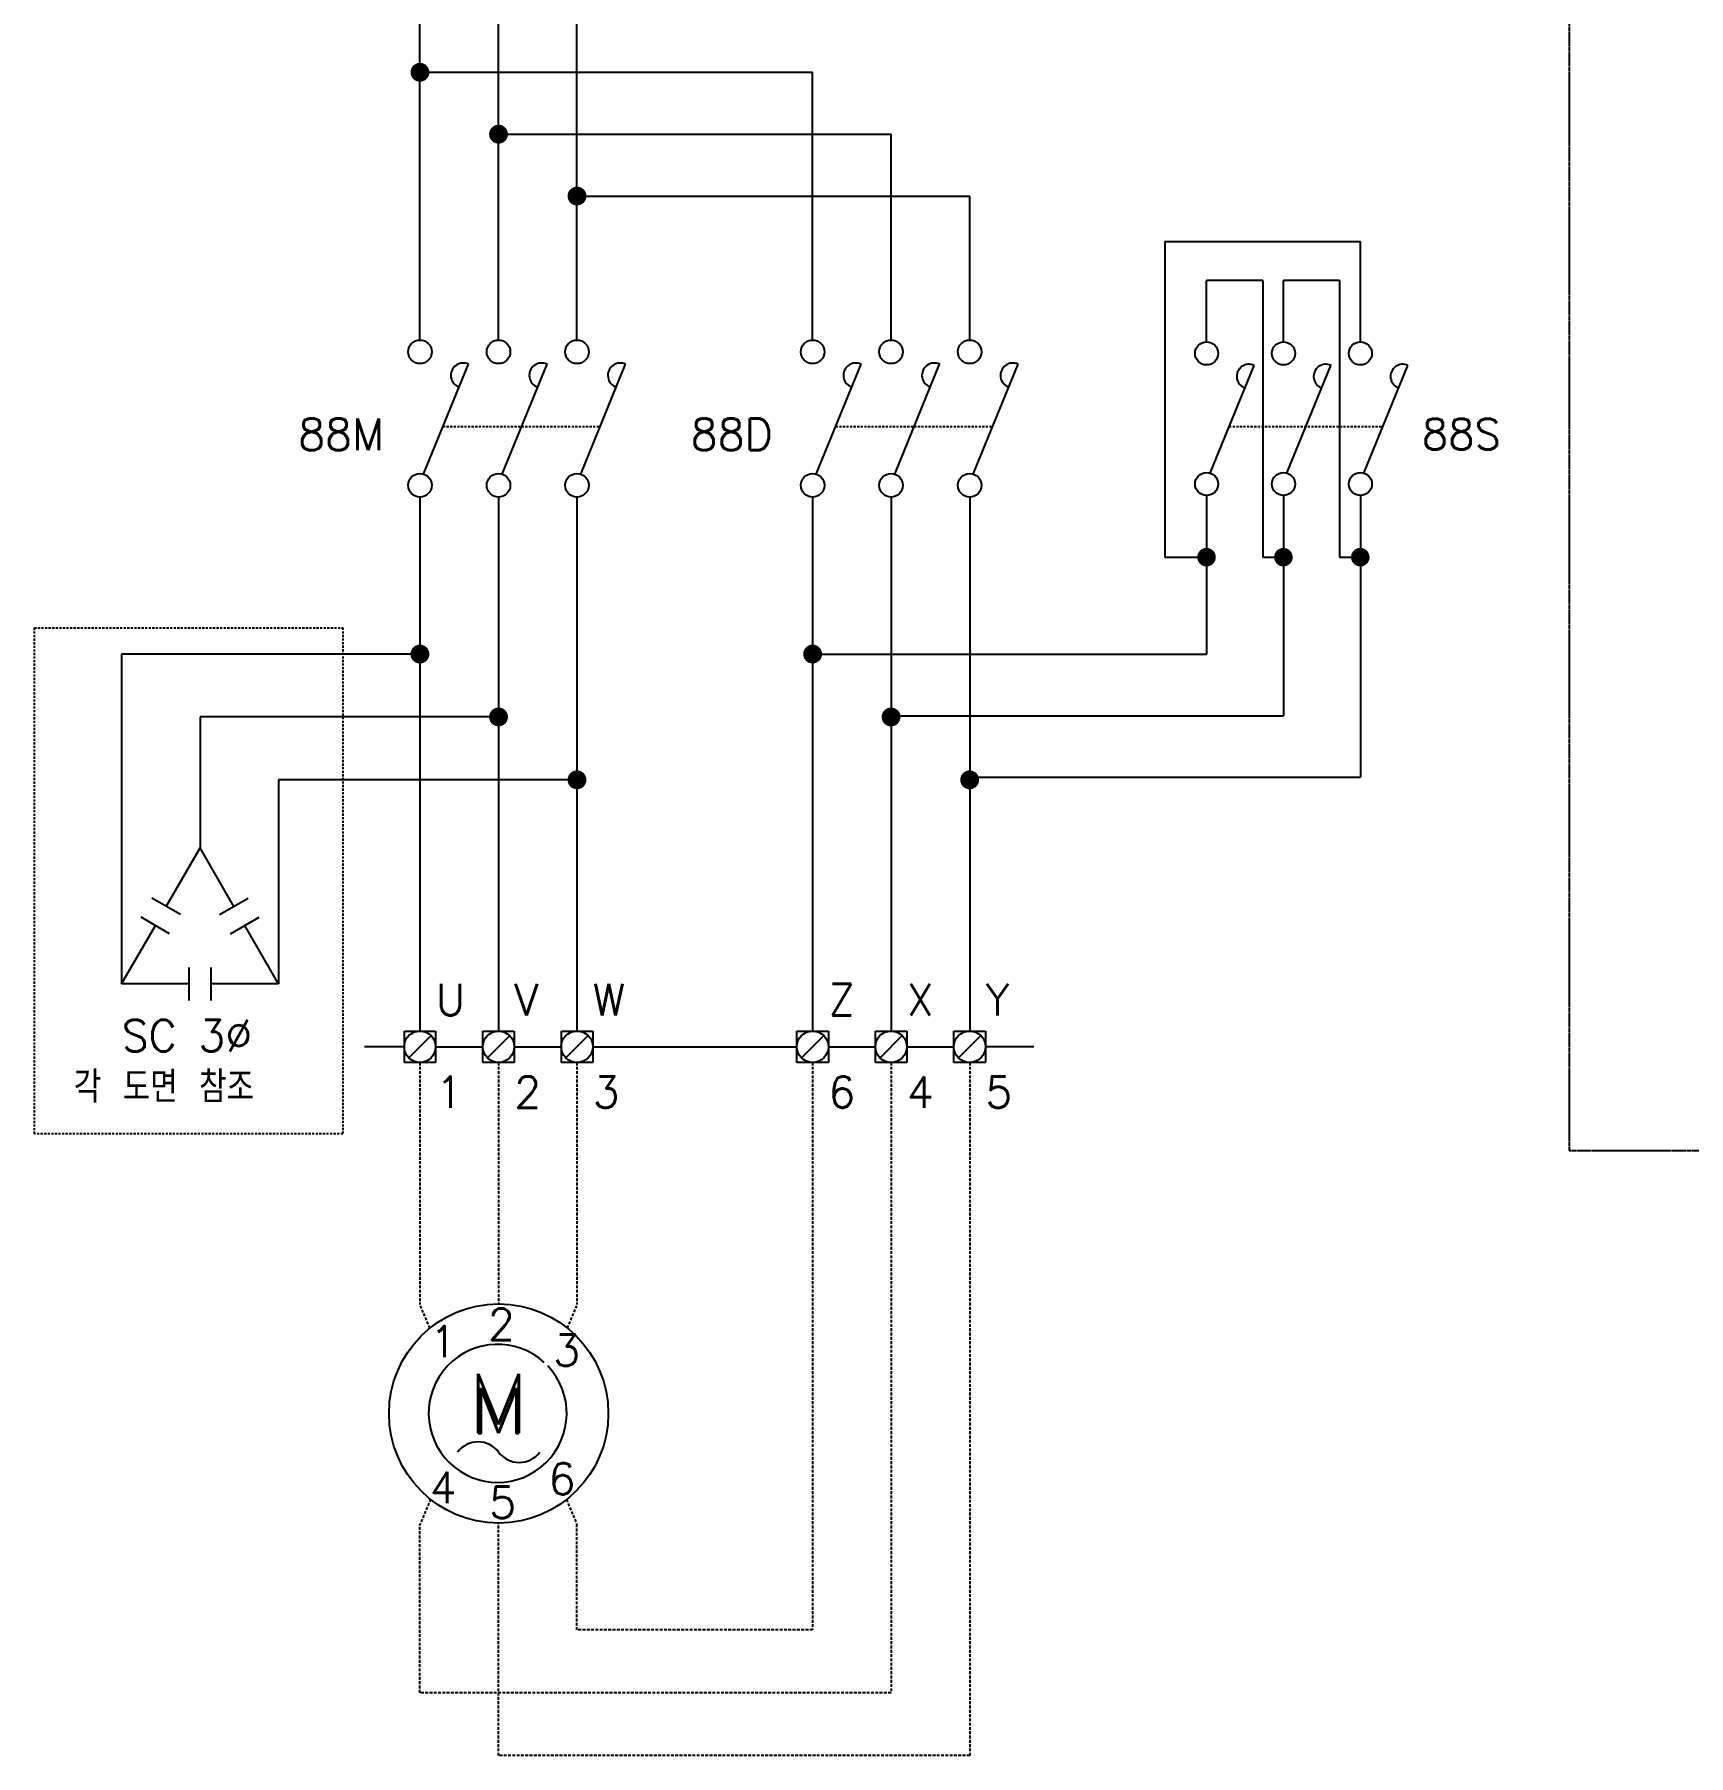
# Model space of a CAD drawing. Header units: millimetres. Extents: x 60229 to 91621, y 21923 to 36546.
# Drawn here: x 86137 to 87294, y 22662 to 23866 of the extents above; entities that cross this region are included whole.
import ezdxf
from ezdxf.enums import TextEntityAlignment as Align

# ---------------------------------------------------------------- set-up
doc = ezdxf.new("R2010")
doc.units = ezdxf.units.MM
for name, pattern in [('CENTER', [2, 1.25, -0.25, 0.25, -0.25]), ('HIDDEN', [2.5, 1.5, -1]), ('HIDDEN2', [3, 2, -1])]:
    doc.linetypes.add(name, pattern=pattern)
doc.styles.add('ROMAND', font='romand')
doc.styles.add('ROMANS', font='romans.shx', dxfattribs={"bigfont": 'fhg.shx'})

msp = doc.modelspace()

# ---------------------------------------------------------------- linework, layer by layer
at = {"color": 3, "linetype": 'CENTER', "lineweight": -2}
for p, q in [((87210.7, 24943.4), (87210.7, 23085.3)), ((87210.7, 23085.3), (91484.3, 23085.3))]:
    msp.add_line(p, q, dxfattribs=at)
at = {"color": 7, "lineweight": -2}
for p, q in [((86406.5, 23652.4), (86406.5, 24112.1)), ((86406.5, 23652.4), (86406.5, 24111.9)), ((86406.5, 23652.4), (86406.5, 24111.9)), ((86461.5, 23652.4), (86461.5, 24111.9)), ((86516.4, 23652.4), (86516.4, 24111.9)), ((86516.4, 23652.4), (86516.4, 24111.9)), ((86516.4, 23652.4), (86516.4, 24111.9)), ((86681.3, 23652.4), (86681.3, 23839.7)), ((86736.2, 23652.4), (86736.2, 23796.4)), ((86791.2, 23652.4), (86791.2, 23753.1)), ((87064.6, 23651.1), (87064.6, 23721.3)), ((86957, 23651.1), (86957, 23694.1)), ((87010.8, 23651.1), (87010.8, 23694.1)), ((86406.5, 23542.5), (86406.5, 23168.8)), ((86461.5, 23542.5), (86461.5, 23168.8)), ((86516.4, 23542.5), (86516.4, 23168.8)), ((86681.3, 23542.5), (86681.3, 23168.8)), ((86736.2, 23542.5), (86736.2, 23168.8)), ((86791.2, 23542.5), (86791.2, 23168.8)), ((86957, 23543.5), (86957, 23432.6)), ((87010.8, 23543.5), (87010.8, 23389.5)), ((87064.6, 23543.5), (87064.6, 23346.5)), ((86197.7, 23432.6), (86197.7, 23201.8)), ((86681.3, 23432.6), (86957, 23432.6)), ((86252.7, 23388.6), (86252.7, 23297)), ((86735.1, 23389.5), (87010.8, 23389.5)), ((86307.6, 23344.6), (86307.6, 23201.8)), ((86788.9, 23346.5), (87064.6, 23346.5))]:
    msp.add_line(p, q, dxfattribs=at)
at = {"lineweight": -2}
for p, q in [((86406.5, 23839.7), (86681.3, 23839.7)), ((86461.5, 23796.4), (86736.2, 23796.4)), ((86516.4, 23753.1), (86791.2, 23753.1)), ((86927.8, 23721.3), (87064.6, 23721.3)), ((86409.1, 23558.5), (86440.5, 23635.5)), ((86464, 23558.5), (86495.5, 23635.5)), ((86519, 23558.5), (86550.4, 23635.5)), ((86683.8, 23558.5), (86715.3, 23635.5)), ((86738.8, 23558.5), (86770.2, 23635.5)), ((86793.7, 23558.5), (86825.2, 23635.5)), ((86959.4, 23559.2), (86990.2, 23634.6)), ((87013.2, 23559.2), (87044, 23634.6)), ((87067.1, 23559.2), (87097.9, 23634.6)), ((86406.5, 23432.6), (86197.7, 23432.6)), ((86461.5, 23388.6), (86252.7, 23388.6)), ((86516.4, 23344.6), (86307.6, 23344.6)), ((86229, 23256), (86252.7, 23297)), ((86276.3, 23256), (86252.7, 23297)), ((86239, 23250.3), (86219, 23261.8)), ((86266.3, 23250.3), (86286.3, 23261.8)), ((86231.3, 23236.9), (86211.4, 23248.5)), ((86274, 23236.9), (86294, 23248.5)), ((86197.7, 23201.8), (86221.4, 23242.7)), ((86307.6, 23201.8), (86284, 23242.7)), ((86245, 23190.2), (86245, 23213.3)), ((86260.4, 23190.2), (86260.4, 23213.3)), ((86245, 23201.8), (86197.7, 23201.8)), ((86307.6, 23201.8), (86260.4, 23201.8))]:
    msp.add_line(p, q, dxfattribs=at)
at = {"linetype": 'Continuous', "lineweight": -2}
for p, q in [((86927.8, 23721.3), (86927.8, 23500.4)), ((86996.3, 23694.1), (86957, 23694.1)), ((86996.3, 23694.1), (86996.3, 23500.4)), ((87050.1, 23694.1), (87010.8, 23694.1)), ((87050.1, 23694.1), (87050.1, 23500.4)), ((86927.8, 23500.4), (86957, 23500.4)), ((86996.3, 23500.4), (87010.8, 23500.4)), ((87050.1, 23500.4), (87064.6, 23500.4))]:
    msp.add_line(p, q, dxfattribs=at)
at = {"color": 3, "linetype": 'HIDDEN', "lineweight": -2}
for p, q in [((86422.7, 23591.9), (86532.6, 23591.9)), ((86697.5, 23591.9), (86807.4, 23591.9)), ((86972.8, 23591.9), (87080.4, 23591.9))]:
    msp.add_line(p, q, dxfattribs=at)
at = {"color": 3, "lineweight": -2}
for p, q in [((86395.6, 23168.8), (86417.5, 23168.8)), ((86395.6, 23146.8), (86395.6, 23168.8)), ((86414.3, 23165.6), (86398.8, 23150)), ((86417.5, 23168.8), (86417.5, 23146.8)), ((86450.5, 23146.8), (86450.5, 23168.8)), ((86450.5, 23168.8), (86472.5, 23168.8)), ((86469.3, 23165.6), (86453.7, 23150)), ((86472.5, 23168.8), (86472.5, 23146.8)), ((86505.5, 23146.8), (86505.5, 23168.8)), ((86505.5, 23168.8), (86527.4, 23168.8)), ((86524.2, 23165.6), (86508.7, 23150)), ((86527.4, 23168.8), (86527.4, 23146.8)), ((86670.3, 23146.8), (86670.3, 23168.8)), ((86670.3, 23168.8), (86692.3, 23168.8)), ((86689.1, 23165.6), (86673.5, 23150)), ((86692.3, 23168.8), (86692.3, 23146.8)), ((86725.3, 23146.8), (86725.3, 23168.8)), ((86725.3, 23168.8), (86747.2, 23168.8)), ((86744, 23165.6), (86728.5, 23150)), ((86747.2, 23168.8), (86747.2, 23146.8)), ((86780.2, 23168.8), (86802.2, 23168.8)), ((86780.2, 23146.8), (86780.2, 23168.8)), ((86799, 23165.6), (86783.4, 23150)), ((86802.2, 23168.8), (86802.2, 23146.8)), ((86395.6, 23157.8), (86367.7, 23157.8)), ((86417.5, 23157.8), (86450.5, 23157.8)), ((86472.5, 23157.8), (86505.5, 23157.8)), ((86527.4, 23157.8), (86670.3, 23157.8)), ((86692.3, 23157.8), (86725.3, 23157.8)), ((86747.2, 23157.8), (86780.2, 23157.8)), ((86836, 23157.8), (86802.2, 23157.8)), ((86417.5, 23146.8), (86395.6, 23146.8)), ((86472.5, 23146.8), (86450.5, 23146.8)), ((86527.4, 23146.8), (86505.5, 23146.8)), ((86692.3, 23146.8), (86670.3, 23146.8)), ((86747.2, 23146.8), (86725.3, 23146.8)), ((86802.2, 23146.8), (86780.2, 23146.8))]:
    msp.add_line(p, q, dxfattribs=at)
at = {"color": 7, "linetype": 'HIDDEN2', "lineweight": -2}
for p, q in [((86406.5, 23146.8), (86406.5, 22977.4)), ((86461.5, 23146.8), (86461.5, 22977.9)), ((86516.4, 23146.8), (86516.4, 22977.4)), ((86413.4, 22960.9), (86406.5, 22977.4)), ((86461.5, 22970.3), (86461.5, 22970.2)), ((86509.8, 22960.9), (86516.4, 22977)), ((86413.9, 22841.1), (86406.5, 22823.5)), ((86509.1, 22841), (86516.4, 22823.5)), ((86406.5, 22705.8), (86406.5, 22823.5)), ((86461.5, 22661.8), (86461.5, 22824.5)), ((86516.4, 22749.7), (86516.4, 22823.5))]:
    msp.add_line(p, q, dxfattribs=at)
at = {"linetype": 'HIDDEN2', "lineweight": -2}
for p, q in [((86681.3, 23146.8), (86681.3, 22749.7)), ((86736.2, 23146.8), (86736.2, 22705.8)), ((86791.2, 23146.8), (86791.2, 22661.8)), ((86681.3, 22749.7), (86516.4, 22749.7)), ((86736.2, 22705.8), (86406.5, 22705.8)), ((86791.2, 22661.8), (86461.5, 22661.8))]:
    msp.add_line(p, q, dxfattribs=at)
at = {"lineweight": -2}
for points, const_width in [([(86403.2, 23839.7, 1), (86409.8, 23839.7, 1)], 6.59), ([(86458.2, 23796.4, 1), (86464.8, 23796.4, 1)], 6.59), ([(86513.1, 23753.1, 1), (86519.7, 23753.1, 1)], 6.59), ([(86953.7, 23500.4, 1), (86960.2, 23500.4, 1)], 6.46), ([(87007.5, 23500.4, 1), (87014, 23500.4, 1)], 6.46), ([(87061.3, 23500.4, 1), (87067.8, 23500.4, 1)], 6.46), ([(86403.2, 23432.6, 1), (86409.8, 23432.6, 1)], 6.59), ([(86678, 23432.6, 1), (86684.6, 23432.6, 1)], 6.59), ([(86458.2, 23388.6, 1), (86464.8, 23388.6, 1)], 6.59), ([(86732.9, 23388.6, 1), (86739.5, 23388.6, 1)], 6.59), ([(86513.1, 23344.6, 1), (86519.7, 23344.6, 1)], 6.59), ([(86787.9, 23344.6, 1), (86794.5, 23344.6, 1)], 6.59)]:
    msp.add_lwpolyline(points, format="xyb", close=True, dxfattribs=dict(at, const_width=const_width))
at = {"color": 2, "linetype": 'HIDDEN', "lineweight": -2}
msp.add_lwpolyline([(86136.7, 23451), (86352.6, 23451), (86352.6, 23096.9), (86136.7, 23096.9)], close=True, dxfattribs=at)
at = {"lineweight": -2}
for centre, radius in [((86406.5, 23644.1), 8.24), ((86461.5, 23644.1), 8.24), ((86516.4, 23644.1), 8.24), ((86681.3, 23644.1), 8.24), ((86736.2, 23644.1), 8.24), ((86791.2, 23644.1), 8.24), ((86957, 23643), 8.07), ((87010.8, 23643), 8.07), ((87064.6, 23643), 8.07), ((86406.5, 23550.7), 8.24), ((86461.5, 23550.7), 8.24), ((86516.4, 23550.7), 8.24), ((86681.3, 23550.7), 8.24), ((86736.2, 23550.7), 8.24), ((86791.2, 23550.7), 8.24), ((86957, 23551.6), 8.07), ((87010.8, 23551.6), 8.07), ((87064.6, 23551.6), 8.07), ((86461.6, 22901.2), 76.7)]:
    msp.add_circle(centre, radius, dxfattribs=at)
at = {"color": 3, "lineweight": -2}
for centre in [(86406.5, 23157.8), (86461.5, 23157.8), (86516.4, 23157.8), (86681.3, 23157.8), (86736.2, 23157.8), (86791.2, 23157.8)]:
    msp.add_circle(centre, 11, dxfattribs=at)
at = {"lineweight": -2}
for centre, radius in [((86436.8, 23627.6), 8.69), ((86491.7, 23627.6), 8.69), ((86546.7, 23627.6), 8.69), ((86711.5, 23627.6), 8.69), ((86766.5, 23627.6), 8.69), ((86821.4, 23627.6), 8.69), ((86986.6, 23626.9), 8.51), ((87040.4, 23626.9), 8.51), ((87094.2, 23626.9), 8.51)]:
    msp.add_arc(centre, radius, 64.3116, 251.2012, dxfattribs=at)
at = {"color": 3, "lineweight": -2}
msp.add_arc((86460.9, 22901.3), 48.3, 47.551, 43.45, dxfattribs=at)
at = {"color": 7, "lineweight": -2}
for centre, start, end in [((86447.2, 22863.3), 36.8699, 143.1301), ((86476, 22884.9), 216.8699, 323.1301)]:
    msp.add_arc(centre, 18, start, end, dxfattribs=at)

# ---------------------------------------------------------------- texts
at = {"color": 7, "lineweight": -2, "style": 'ROMANS'}
for s, height, p in [('88M', 21.98, (86321.3, 23575.4)), ('88D', 21.98, (86596, 23575.4)), ('88S', 21.52, (87107.6, 23575.8)), ('SC 3%%C', 21.97, (86197.8, 23154.6))]:
    msp.add_text(s, height=height, dxfattribs=at).set_placement(p)
at = {"lineweight": -2, "style": 'ROMANS'}
for s, p in [('U', (86417.5, 23179.8)), ('V', (86472.5, 23179.8)), ('W', (86527.4, 23179.8)), ('Z', (86692.3, 23179.8)), ('X', (86747.2, 23179.8)), ('Y', (86802.2, 23179.8)), ('1', (86417.5, 23115.1)), ('2', (86472.5, 23115.1)), ('3', (86527.4, 23115.1)), ('6', (86692.3, 23115.1)), ('4', (86747.2, 23115.1)), ('5', (86802.2, 23115.1)), ('2', (86454, 22952.6)), ('1', (86413.4, 22940.5)), ('3', (86499.7, 22934.5)), ('4', (86413.3, 22838.4)), ('6', (86496.5, 22844.5)), ('5', (86455, 22828))]:
    msp.add_text(s, height=22, dxfattribs=at).set_placement(p)
at = {"color": 4, "lineweight": -2, "style": 'ROMANS'}
msp.add_text('각 도면 참조', height=21.97, dxfattribs=at).set_placement((86164.3, 23118.7))
at = {"color": 7, "lineweight": -2, "style": 'ROMAND'}
msp.add_text('M', height=41.5, dxfattribs=at).set_placement((86461.6, 22887.5), align=Align.CENTER)

doc.saveas('drawing.dxf')
